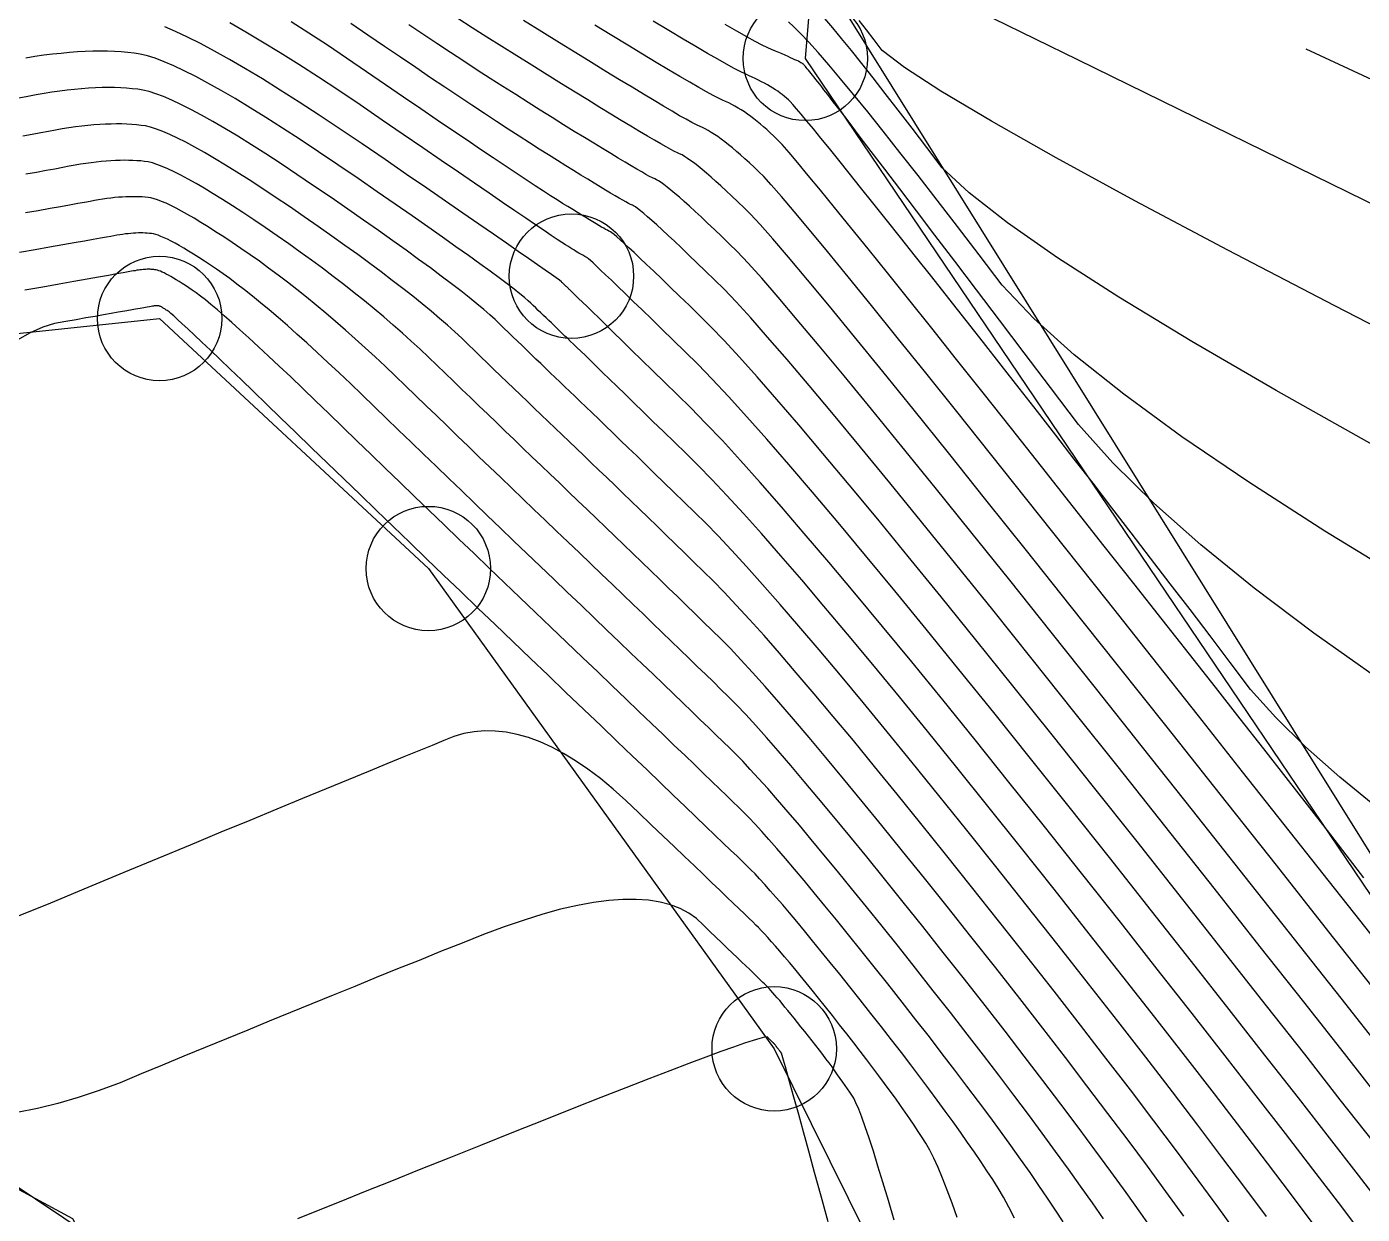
# Model space of a CAD drawing. Extents: x 83 to 1412852, y -76 to 4931706.
# Drawn here: x 1412631.57 to 1412642.31, y 4931575.01 to 4931584.55 of the extents above; entities that cross this region are included whole.
import ezdxf

# ---------------------------------------------------------------- set-up
doc = ezdxf.new("R2010")
doc.units = 0
doc.header["$MEASUREMENT"] = 0
doc.header["$PDMODE"] = 33
doc.header["$PDSIZE"] = 1
doc.layers.get('0').update_dxf_attribs({"color": 1, "linetype": 'CONTINUOUS'})
doc.layers.add('Ground topo-Rev01', color=1, linetype='CONTINUOUS')
doc.layers.add('New scratch layer', color=1, linetype='CONTINUOUS')

msp = doc.modelspace()

# ---------------------------------------------------------------- linework, layer by layer
for points in [[(1412624.31, 4931582.43), (1412625.64, 4931584.3), (1412628.73, 4931586.46), (1412633.2, 4931587.59), (1412637.92, 4931585.4), (1412637.83, 4931584.3), (1412637.83, 4931584.3), (1412645.14, 4931573.48), (1412645.14, 4931573.48), (1412645.14, 4931573.48), (1412646.51, 4931569.94), (1412645.58, 4931567.64)], [(1412642.435, 4931576.779), (1412642.039, 4931577.279), (1412641.616, 4931577.815), (1412641.165, 4931578.386), (1412640.738, 4931578.925), (1412640.337, 4931579.43), (1412639.96, 4931579.904), (1412639.608, 4931580.345), (1412639.282, 4931580.753), (1412638.98, 4931581.129), (1412638.704, 4931581.473), (1412638.452, 4931581.783), (1412638.225, 4931582.062), (1412638.024, 4931582.308), (1412637.847, 4931582.521), (1412637.695, 4931582.702), (1412637.568, 4931582.85), (1412637.466, 4931582.966), (1412637.39, 4931583.049), (1412637.338, 4931583.099), (1412637.288, 4931583.147), (1412637.24, 4931583.193), (1412637.195, 4931583.235), (1412637.152, 4931583.275), (1412637.111, 4931583.312), (1412637.072, 4931583.346), (1412637.035, 4931583.378), (1412637.001, 4931583.407), (1412636.968, 4931583.433), (1412636.938, 4931583.457), (1412636.91, 4931583.478), (1412636.884, 4931583.496), (1412636.86, 4931583.512), (1412636.839, 4931583.524), (1412636.819, 4931583.534), (1412636.802, 4931583.542), (1412636.779, 4931583.553), (1412636.748, 4931583.569), (1412636.711, 4931583.589), (1412636.668, 4931583.614), (1412636.618, 4931583.643), (1412636.561, 4931583.676), (1412636.498, 4931583.713), (1412636.428, 4931583.755), (1412636.351, 4931583.801), (1412636.268, 4931583.852), (1412636.179, 4931583.907), (1412636.083, 4931583.966), (1412635.98, 4931584.029), (1412635.87, 4931584.097), (1412635.755, 4931584.169), (1412635.632, 4931584.245), (1412635.511, 4931584.321), (1412635.39, 4931584.397), (1412635.271, 4931584.472), (1412635.153, 4931584.547), (1412635.036, 4931584.622)], [(1412642.386, 4931581.197), (1412641.615, 4931581.63), (1412640.937, 4931582.025), (1412640.351, 4931582.381), (1412639.857, 4931582.698), (1412639.456, 4931582.978), (1412639.147, 4931583.219), (1412638.93, 4931583.421), (1412638.806, 4931583.585), (1412638.688, 4931583.739), (1412638.577, 4931583.884), (1412638.473, 4931584.018), (1412638.375, 4931584.143), (1412638.284, 4931584.258), (1412638.2, 4931584.363), (1412638.122, 4931584.459), (1412638.051, 4931584.545), (1412637.987, 4931584.621)], [(1412670.898, 4931567.889), (1412670.285, 4931568.416), (1412669.53, 4931568.99), (1412668.634, 4931569.612), (1412667.598, 4931570.281), (1412666.421, 4931570.998), (1412665.103, 4931571.764), (1412663.644, 4931572.577), (1412662.044, 4931573.437), (1412660.303, 4931574.346), (1412658.422, 4931575.302), (1412656.4, 4931576.306), (1412654.236, 4931577.358), (1412652.208, 4931578.345), (1412650.315, 4931579.266), (1412648.556, 4931580.122), (1412646.932, 4931580.913), (1412645.443, 4931581.639), (1412644.089, 4931582.299), (1412642.869, 4931582.894), (1412641.785, 4931583.424), (1412640.835, 4931583.889), (1412640.02, 4931584.288), (1412639.34, 4931584.622)], [(1412642.304, 4931574.856), (1412642.115, 4931575.105), (1412641.91, 4931575.373), (1412641.69, 4931575.659), (1412641.455, 4931575.962), (1412641.205, 4931576.284), (1412640.939, 4931576.624), (1412640.659, 4931576.981), (1412640.363, 4931577.357), (1412640.051, 4931577.751), (1412639.753, 4931578.126), (1412639.467, 4931578.484), (1412639.194, 4931578.823), (1412638.934, 4931579.145), (1412638.686, 4931579.449), (1412638.451, 4931579.734), (1412638.229, 4931580.002), (1412638.019, 4931580.251), (1412637.822, 4931580.482), (1412637.638, 4931580.696), (1412637.467, 4931580.891), (1412637.308, 4931581.069), (1412637.163, 4931581.228), (1412637.029, 4931581.369), (1412636.909, 4931581.492), (1412636.801, 4931581.598), (1412636.7, 4931581.696), (1412636.605, 4931581.789), (1412636.516, 4931581.876), (1412636.434, 4931581.956), (1412636.358, 4931582.03), (1412636.289, 4931582.097), (1412636.226, 4931582.159), (1412636.17, 4931582.214), (1412636.12, 4931582.263), (1412636.076, 4931582.305), (1412636.039, 4931582.341), (1412636.008, 4931582.371), (1412635.983, 4931582.395), (1412635.965, 4931582.413), (1412635.954, 4931582.424), (1412635.948, 4931582.429), (1412635.943, 4931582.434), (1412635.938, 4931582.439), (1412635.933, 4931582.444), (1412635.928, 4931582.449), (1412635.923, 4931582.454), (1412635.918, 4931582.458), (1412635.913, 4931582.463), (1412635.908, 4931582.468), (1412635.903, 4931582.473), (1412635.898, 4931582.477), (1412635.893, 4931582.482), (1412635.889, 4931582.487), (1412635.884, 4931582.491), (1412635.879, 4931582.496), (1412635.874, 4931582.5), (1412635.87, 4931582.505), (1412635.854, 4931582.517), (1412635.827, 4931582.536), (1412635.789, 4931582.564), (1412635.739, 4931582.599), (1412635.678, 4931582.641), (1412635.606, 4931582.692), (1412635.523, 4931582.749), (1412635.428, 4931582.815), (1412635.323, 4931582.888), (1412635.206, 4931582.969), (1412635.077, 4931583.057), (1412634.938, 4931583.153), (1412634.787, 4931583.257), (1412634.625, 4931583.368), (1412634.452, 4931583.487), (1412634.268, 4931583.613), (1412634.091, 4931583.732), (1412633.923, 4931583.844), (1412633.763, 4931583.948), (1412633.61, 4931584.045), (1412633.466, 4931584.135), (1412633.33, 4931584.217), (1412633.202, 4931584.292), (1412633.081, 4931584.359), (1412632.969, 4931584.419), (1412632.865, 4931584.472), (1412632.769, 4931584.517), (1412632.681, 4931584.555)], [(1412642.49, 4931575.046), (1412642.276, 4931575.325), (1412642.043, 4931575.625), (1412641.793, 4931575.947), (1412641.524, 4931576.29), (1412641.238, 4931576.655), (1412640.935, 4931577.041), (1412640.613, 4931577.449), (1412640.274, 4931577.878), (1412639.95, 4931578.286), (1412639.64, 4931578.674), (1412639.345, 4931579.042), (1412639.065, 4931579.388), (1412638.8, 4931579.714), (1412638.55, 4931580.02), (1412638.314, 4931580.305), (1412638.094, 4931580.569), (1412637.888, 4931580.813), (1412637.697, 4931581.036), (1412637.521, 4931581.239), (1412637.36, 4931581.42), (1412637.213, 4931581.582), (1412637.082, 4931581.723), (1412636.965, 4931581.843), (1412636.863, 4931581.942), (1412636.767, 4931582.035), (1412636.678, 4931582.123), (1412636.595, 4931582.204), (1412636.518, 4931582.279), (1412636.447, 4931582.347), (1412636.382, 4931582.41), (1412636.324, 4931582.466), (1412636.271, 4931582.517), (1412636.225, 4931582.561), (1412636.185, 4931582.599), (1412636.152, 4931582.631), (1412636.124, 4931582.656), (1412636.103, 4931582.676), (1412636.088, 4931582.689), (1412636.079, 4931582.697), (1412636.077, 4931582.698), (1412636.073, 4931582.699), (1412636.069, 4931582.702), (1412636.063, 4931582.705), (1412636.057, 4931582.708), (1412636.049, 4931582.713), (1412636.041, 4931582.718), (1412636.032, 4931582.723), (1412636.021, 4931582.73), (1412636.01, 4931582.736), (1412635.997, 4931582.744), (1412635.984, 4931582.752), (1412635.97, 4931582.761), (1412635.954, 4931582.77), (1412635.938, 4931582.78), (1412635.921, 4931582.791), (1412635.903, 4931582.802), (1412635.874, 4931582.821), (1412635.836, 4931582.846), (1412635.788, 4931582.878), (1412635.73, 4931582.917), (1412635.661, 4931582.963), (1412635.583, 4931583.016), (1412635.495, 4931583.076), (1412635.397, 4931583.143), (1412635.288, 4931583.217), (1412635.17, 4931583.297), (1412635.042, 4931583.385), (1412634.904, 4931583.479), (1412634.756, 4931583.581), (1412634.597, 4931583.689), (1412634.429, 4931583.805), (1412634.251, 4931583.927), (1412634.08, 4931584.042), (1412633.916, 4931584.15), (1412633.759, 4931584.251), (1412633.61, 4931584.345), (1412633.468, 4931584.432), (1412633.333, 4931584.512), (1412633.205, 4931584.585)], [(1412642.396, 4931575.591), (1412642.13, 4931575.931), (1412641.844, 4931576.296), (1412641.538, 4931576.686), (1412641.211, 4931577.1), (1412640.864, 4931577.54), (1412640.497, 4931578.005), (1412640.147, 4931578.446), (1412639.814, 4931578.863), (1412639.499, 4931579.257), (1412639.201, 4931579.627), (1412638.921, 4931579.974), (1412638.657, 4931580.297), (1412638.412, 4931580.597), (1412638.183, 4931580.873), (1412637.972, 4931581.125), (1412637.779, 4931581.354), (1412637.602, 4931581.559), (1412637.444, 4931581.741), (1412637.302, 4931581.899), (1412637.178, 4931582.033), (1412637.071, 4931582.144), (1412636.982, 4931582.231), (1412636.898, 4931582.313), (1412636.818, 4931582.39), (1412636.745, 4931582.462), (1412636.676, 4931582.528), (1412636.613, 4931582.589), (1412636.554, 4931582.644), (1412636.501, 4931582.694), (1412636.454, 4931582.739), (1412636.411, 4931582.779), (1412636.374, 4931582.813), (1412636.341, 4931582.843), (1412636.314, 4931582.866), (1412636.293, 4931582.885), (1412636.276, 4931582.898), (1412636.264, 4931582.906), (1412636.258, 4931582.909), (1412636.25, 4931582.913), (1412636.239, 4931582.919), (1412636.225, 4931582.926), (1412636.21, 4931582.935), (1412636.191, 4931582.945), (1412636.171, 4931582.957), (1412636.148, 4931582.971), (1412636.123, 4931582.986), (1412636.095, 4931583.003), (1412636.065, 4931583.021), (1412636.033, 4931583.041), (1412635.998, 4931583.062), (1412635.961, 4931583.085), (1412635.921, 4931583.109), (1412635.879, 4931583.135), (1412635.835, 4931583.163), (1412635.783, 4931583.196), (1412635.725, 4931583.234), (1412635.659, 4931583.277), (1412635.585, 4931583.325), (1412635.505, 4931583.378), (1412635.417, 4931583.436), (1412635.322, 4931583.5), (1412635.22, 4931583.568), (1412635.111, 4931583.642), (1412634.994, 4931583.721), (1412634.871, 4931583.805), (1412634.74, 4931583.894), (1412634.601, 4931583.989), (1412634.456, 4931584.088), (1412634.303, 4931584.193), (1412634.143, 4931584.302), (1412633.989, 4931584.406), (1412633.84, 4931584.503), (1412633.697, 4931584.594)], [(1412642.467, 4931575.915), (1412642.163, 4931576.302), (1412641.837, 4931576.717), (1412641.487, 4931577.16), (1412641.115, 4931577.632), (1412640.719, 4931578.132), (1412640.344, 4931578.605), (1412639.988, 4931579.052), (1412639.653, 4931579.473), (1412639.337, 4931579.867), (1412639.041, 4931580.234), (1412638.765, 4931580.575), (1412638.509, 4931580.889), (1412638.273, 4931581.176), (1412638.057, 4931581.437), (1412637.86, 4931581.672), (1412637.684, 4931581.88), (1412637.527, 4931582.061), (1412637.391, 4931582.216), (1412637.274, 4931582.344), (1412637.177, 4931582.446), (1412637.1, 4931582.521), (1412637.028, 4931582.591), (1412636.959, 4931582.658), (1412636.895, 4931582.719), (1412636.835, 4931582.777), (1412636.779, 4931582.83), (1412636.727, 4931582.878), (1412636.679, 4931582.922), (1412636.636, 4931582.962), (1412636.597, 4931582.997), (1412636.562, 4931583.028), (1412636.531, 4931583.054), (1412636.504, 4931583.076), (1412636.482, 4931583.094), (1412636.464, 4931583.107), (1412636.449, 4931583.115), (1412636.44, 4931583.12), (1412636.426, 4931583.126), (1412636.409, 4931583.135), (1412636.387, 4931583.147), (1412636.362, 4931583.161), (1412636.334, 4931583.178), (1412636.301, 4931583.197), (1412636.265, 4931583.218), (1412636.224, 4931583.242), (1412636.181, 4931583.269), (1412636.133, 4931583.298), (1412636.081, 4931583.329), (1412636.026, 4931583.363), (1412635.967, 4931583.4), (1412635.904, 4931583.438), (1412635.838, 4931583.48), (1412635.767, 4931583.524), (1412635.692, 4931583.571), (1412635.613, 4931583.621), (1412635.529, 4931583.675), (1412635.441, 4931583.732), (1412635.349, 4931583.793), (1412635.251, 4931583.857), (1412635.15, 4931583.924), (1412635.044, 4931583.994), (1412634.933, 4931584.068), (1412634.818, 4931584.145), (1412634.699, 4931584.226), (1412634.575, 4931584.31), (1412634.447, 4931584.397), (1412634.314, 4931584.487), (1412634.177, 4931584.581)], [(1412642.483, 4931576.308), (1412642.136, 4931576.748), (1412641.763, 4931577.22), (1412641.365, 4931577.723), (1412640.942, 4931578.259), (1412640.541, 4931578.765), (1412640.162, 4931579.241), (1412639.806, 4931579.688), (1412639.473, 4931580.106), (1412639.161, 4931580.494), (1412638.873, 4931580.852), (1412638.606, 4931581.181), (1412638.362, 4931581.48), (1412638.141, 4931581.75), (1412637.942, 4931581.99), (1412637.765, 4931582.2), (1412637.611, 4931582.381), (1412637.48, 4931582.533), (1412637.37, 4931582.655), (1412637.283, 4931582.747), (1412637.219, 4931582.81), (1412637.158, 4931582.869), (1412637.1, 4931582.925), (1412637.045, 4931582.977), (1412636.993, 4931583.026), (1412636.945, 4931583.071), (1412636.899, 4931583.112), (1412636.857, 4931583.15), (1412636.818, 4931583.185), (1412636.782, 4931583.215), (1412636.75, 4931583.242), (1412636.72, 4931583.266), (1412636.694, 4931583.286), (1412636.671, 4931583.303), (1412636.651, 4931583.316), (1412636.634, 4931583.325), (1412636.621, 4931583.331), (1412636.602, 4931583.34), (1412636.578, 4931583.352), (1412636.549, 4931583.368), (1412636.515, 4931583.388), (1412636.476, 4931583.41), (1412636.431, 4931583.436), (1412636.381, 4931583.466), (1412636.326, 4931583.499), (1412636.266, 4931583.535), (1412636.201, 4931583.575), (1412636.13, 4931583.618), (1412636.054, 4931583.664), (1412635.973, 4931583.714), (1412635.887, 4931583.767), (1412635.796, 4931583.824), (1412635.7, 4931583.884), (1412635.602, 4931583.946), (1412635.502, 4931584.009), (1412635.4, 4931584.074), (1412635.297, 4931584.14), (1412635.192, 4931584.207), (1412635.086, 4931584.277), (1412634.977, 4931584.348), (1412634.867, 4931584.42), (1412634.756, 4931584.494), (1412634.643, 4931584.569)], [(1412642.558, 4931577.031), (1412642.286, 4931577.375), (1412641.993, 4931577.746), (1412641.679, 4931578.143), (1412641.345, 4931578.567), (1412640.989, 4931579.017), (1412640.613, 4931579.492), (1412640.258, 4931579.941), (1412639.924, 4931580.362), (1412639.61, 4931580.756), (1412639.318, 4931581.123), (1412639.047, 4931581.462), (1412638.798, 4931581.774), (1412638.569, 4931582.058), (1412638.361, 4931582.315), (1412638.174, 4931582.545), (1412638.008, 4931582.748), (1412637.864, 4931582.923), (1412637.74, 4931583.071), (1412637.638, 4931583.191), (1412637.556, 4931583.284), (1412637.496, 4931583.35), (1412637.456, 4931583.389), (1412637.418, 4931583.425), (1412637.381, 4931583.46), (1412637.345, 4931583.493), (1412637.31, 4931583.524), (1412637.277, 4931583.553), (1412637.244, 4931583.581), (1412637.213, 4931583.606), (1412637.183, 4931583.63), (1412637.154, 4931583.652), (1412637.126, 4931583.672), (1412637.099, 4931583.69), (1412637.074, 4931583.706), (1412637.05, 4931583.72), (1412637.026, 4931583.733), (1412637.004, 4931583.744), (1412636.984, 4931583.753), (1412636.955, 4931583.767), (1412636.918, 4931583.786), (1412636.873, 4931583.811), (1412636.82, 4931583.84), (1412636.76, 4931583.875), (1412636.691, 4931583.916), (1412636.614, 4931583.961), (1412636.529, 4931584.012), (1412636.437, 4931584.068), (1412636.336, 4931584.129), (1412636.227, 4931584.195), (1412636.111, 4931584.267), (1412635.986, 4931584.344), (1412635.854, 4931584.426), (1412635.713, 4931584.513), (1412635.564, 4931584.605)], [(1412642.32, 4931577.715), (1412642.178, 4931577.899), (1412642.027, 4931578.094), (1412641.866, 4931578.301), (1412641.695, 4931578.52), (1412641.515, 4931578.75), (1412641.326, 4931578.992), (1412641.126, 4931579.247), (1412640.918, 4931579.512), (1412640.699, 4931579.79), (1412640.471, 4931580.08), (1412640.233, 4931580.381), (1412639.986, 4931580.694), (1412639.729, 4931581.019), (1412639.487, 4931581.325), (1412639.259, 4931581.612), (1412639.045, 4931581.881), (1412638.846, 4931582.131), (1412638.661, 4931582.363), (1412638.49, 4931582.576), (1412638.334, 4931582.77), (1412638.192, 4931582.945), (1412638.065, 4931583.102), (1412637.952, 4931583.241), (1412637.853, 4931583.36), (1412637.769, 4931583.461), (1412637.699, 4931583.543), (1412637.643, 4931583.607), (1412637.602, 4931583.652), (1412637.575, 4931583.678), (1412637.548, 4931583.703), (1412637.522, 4931583.728), (1412637.495, 4931583.751), (1412637.469, 4931583.773), (1412637.443, 4931583.794), (1412637.417, 4931583.815), (1412637.391, 4931583.834), (1412637.365, 4931583.852), (1412637.34, 4931583.87), (1412637.314, 4931583.886), (1412637.289, 4931583.901), (1412637.264, 4931583.916), (1412637.239, 4931583.929), (1412637.214, 4931583.942), (1412637.189, 4931583.953), (1412637.165, 4931583.964), (1412637.131, 4931583.98), (1412637.088, 4931584.003), (1412637.035, 4931584.032), (1412636.973, 4931584.067), (1412636.902, 4931584.108), (1412636.821, 4931584.155), (1412636.731, 4931584.209), (1412636.631, 4931584.268), (1412636.522, 4931584.334), (1412636.404, 4931584.406), (1412636.276, 4931584.484), (1412636.139, 4931584.568)], [(1412642.438, 4931578.268), (1412642.125, 4931578.523), (1412641.849, 4931578.768), (1412641.611, 4931579.003), (1412641.409, 4931579.229), (1412641.245, 4931579.445), (1412641.083, 4931579.659), (1412640.922, 4931579.87), (1412640.762, 4931580.078), (1412640.605, 4931580.284), (1412640.449, 4931580.487), (1412640.295, 4931580.688), (1412640.143, 4931580.885), (1412639.992, 4931581.08), (1412639.843, 4931581.273), (1412639.695, 4931581.462), (1412639.55, 4931581.65), (1412639.405, 4931581.834), (1412639.263, 4931582.016), (1412639.122, 4931582.195), (1412638.983, 4931582.371), (1412638.846, 4931582.545), (1412638.716, 4931582.709), (1412638.594, 4931582.862), (1412638.48, 4931583.006), (1412638.373, 4931583.14), (1412638.274, 4931583.264), (1412638.183, 4931583.378), (1412638.1, 4931583.482), (1412638.024, 4931583.575), (1412637.956, 4931583.659), (1412637.895, 4931583.733), (1412637.842, 4931583.797), (1412637.797, 4931583.851), (1412637.76, 4931583.895), (1412637.73, 4931583.929), (1412637.708, 4931583.953), (1412637.694, 4931583.967), (1412637.678, 4931583.981), (1412637.662, 4931583.995), (1412637.645, 4931584.009), (1412637.627, 4931584.022), (1412637.609, 4931584.036), (1412637.589, 4931584.049), (1412637.569, 4931584.062), (1412637.548, 4931584.075), (1412637.525, 4931584.088), (1412637.502, 4931584.101), (1412637.479, 4931584.113), (1412637.454, 4931584.126), (1412637.428, 4931584.138), (1412637.402, 4931584.15), (1412637.374, 4931584.163), (1412637.346, 4931584.175), (1412637.307, 4931584.194), (1412637.258, 4931584.22), (1412637.197, 4931584.253), (1412637.126, 4931584.293), (1412637.044, 4931584.34), (1412636.951, 4931584.395), (1412636.847, 4931584.456), (1412636.733, 4931584.525), (1412636.608, 4931584.6)], [(1412642.447, 4931579.305), (1412641.916, 4931579.68), (1412641.437, 4931580.042), (1412641.008, 4931580.39), (1412640.63, 4931580.726), (1412640.303, 4931581.049), (1412640.027, 4931581.358), (1412639.802, 4931581.655), (1412639.59, 4931581.934), (1412639.391, 4931582.196), (1412639.205, 4931582.441), (1412639.032, 4931582.67), (1412638.872, 4931582.88), (1412638.724, 4931583.074), (1412638.59, 4931583.251), (1412638.468, 4931583.411), (1412638.36, 4931583.553), (1412638.264, 4931583.678), (1412638.182, 4931583.787), (1412638.112, 4931583.878), (1412638.055, 4931583.952), (1412638.011, 4931584.009), (1412637.98, 4931584.048), (1412637.963, 4931584.071), (1412637.946, 4931584.092), (1412637.93, 4931584.112), (1412637.915, 4931584.131), (1412637.901, 4931584.149), (1412637.888, 4931584.165), (1412637.876, 4931584.18), (1412637.865, 4931584.193), (1412637.855, 4931584.205), (1412637.846, 4931584.216), (1412637.838, 4931584.226), (1412637.832, 4931584.234), (1412637.826, 4931584.241), (1412637.821, 4931584.247), (1412637.817, 4931584.252), (1412637.814, 4931584.255), (1412637.812, 4931584.257), (1412637.808, 4931584.259), (1412637.803, 4931584.262), (1412637.795, 4931584.266), (1412637.786, 4931584.271), (1412637.775, 4931584.277), (1412637.762, 4931584.283), (1412637.747, 4931584.29), (1412637.73, 4931584.298), (1412637.711, 4931584.306), (1412637.691, 4931584.315), (1412637.668, 4931584.325), (1412637.644, 4931584.336), (1412637.617, 4931584.347), (1412637.589, 4931584.359), (1412637.559, 4931584.372), (1412637.528, 4931584.385), (1412637.484, 4931584.407), (1412637.427, 4931584.437), (1412637.359, 4931584.474), (1412637.279, 4931584.519), (1412637.186, 4931584.573)], [(1412642.687, 4931580.084), (1412642.006, 4931580.501), (1412641.396, 4931580.893), (1412640.857, 4931581.26), (1412640.389, 4931581.602), (1412639.992, 4931581.919), (1412639.666, 4931582.211), (1412639.411, 4931582.479), (1412639.228, 4931582.721), (1412639.054, 4931582.948), (1412638.89, 4931583.162), (1412638.736, 4931583.36), (1412638.591, 4931583.545), (1412638.457, 4931583.715), (1412638.333, 4931583.87), (1412638.218, 4931584.011), (1412638.114, 4931584.137), (1412638.019, 4931584.249), (1412637.934, 4931584.347), (1412637.859, 4931584.43), (1412637.794, 4931584.499), (1412637.739, 4931584.553), (1412637.694, 4931584.593)], [(1412654.937, 4931575.939), (1412653.055, 4931576.854), (1412651.286, 4931577.718), (1412649.631, 4931578.529), (1412648.09, 4931579.289), (1412646.662, 4931579.997), (1412645.347, 4931580.653), (1412644.146, 4931581.258), (1412643.059, 4931581.81), (1412642.085, 4931582.311), (1412641.225, 4931582.759), (1412640.479, 4931583.156), (1412639.846, 4931583.501), (1412639.326, 4931583.795), (1412638.92, 4931584.036), (1412638.628, 4931584.226), (1412638.449, 4931584.363), (1412638.384, 4931584.449), (1412638.322, 4931584.53), (1412638.264, 4931584.606)], [(1412641.921, 4931574.923), (1412641.739, 4931575.165), (1412641.545, 4931575.422), (1412641.338, 4931575.692), (1412641.118, 4931575.978), (1412640.885, 4931576.278), (1412640.64, 4931576.593), (1412640.382, 4931576.922), (1412640.112, 4931577.265), (1412639.829, 4931577.624), (1412639.557, 4931577.965), (1412639.297, 4931578.291), (1412639.049, 4931578.6), (1412638.812, 4931578.892), (1412638.586, 4931579.169), (1412638.372, 4931579.428), (1412638.17, 4931579.672), (1412637.98, 4931579.899), (1412637.801, 4931580.109), (1412637.633, 4931580.303), (1412637.477, 4931580.481), (1412637.333, 4931580.643), (1412637.2, 4931580.787), (1412637.079, 4931580.916), (1412636.969, 4931581.028), (1412636.871, 4931581.124), (1412636.778, 4931581.215), (1412636.689, 4931581.301), (1412636.605, 4931581.383), (1412636.526, 4931581.46), (1412636.452, 4931581.533), (1412636.382, 4931581.601), (1412636.317, 4931581.664), (1412636.256, 4931581.723), (1412636.201, 4931581.777), (1412636.15, 4931581.827), (1412636.104, 4931581.871), (1412636.062, 4931581.912), (1412636.025, 4931581.947), (1412635.993, 4931581.978), (1412635.966, 4931582.004), (1412635.943, 4931582.026), (1412635.921, 4931582.048), (1412635.898, 4931582.069), (1412635.876, 4931582.09), (1412635.854, 4931582.111), (1412635.832, 4931582.132), (1412635.811, 4931582.153), (1412635.789, 4931582.174), (1412635.768, 4931582.194), (1412635.746, 4931582.215), (1412635.725, 4931582.235), (1412635.705, 4931582.255), (1412635.684, 4931582.275), (1412635.663, 4931582.295), (1412635.643, 4931582.314), (1412635.623, 4931582.334), (1412635.603, 4931582.353), (1412635.574, 4931582.379), (1412635.536, 4931582.409), (1412635.489, 4931582.446), (1412635.434, 4931582.488), (1412635.369, 4931582.537), (1412635.296, 4931582.59), (1412635.214, 4931582.65), (1412635.122, 4931582.715), (1412635.022, 4931582.787), (1412634.913, 4931582.863), (1412634.796, 4931582.946), (1412634.669, 4931583.034), (1412634.533, 4931583.129), (1412634.389, 4931583.228), (1412634.235, 4931583.334), (1412634.073, 4931583.445), (1412633.918, 4931583.55), (1412633.769, 4931583.648), (1412633.628, 4931583.74), (1412633.494, 4931583.826), (1412633.367, 4931583.904), (1412633.247, 4931583.977), (1412633.134, 4931584.043), (1412633.028, 4931584.102), (1412632.93, 4931584.155), (1412632.838, 4931584.201), (1412632.753, 4931584.241), (1412632.676, 4931584.274), (1412632.605, 4931584.301), (1412632.542, 4931584.321), (1412632.485, 4931584.335), (1412632.436, 4931584.342), (1412632.385, 4931584.348), (1412632.332, 4931584.353), (1412632.277, 4931584.356), (1412632.221, 4931584.358), (1412632.163, 4931584.359), (1412632.104, 4931584.358), (1412632.042, 4931584.356), (1412631.979, 4931584.352), (1412631.915, 4931584.347), (1412631.848, 4931584.341), (1412631.78, 4931584.334), (1412631.71, 4931584.325), (1412631.638, 4931584.315), (1412631.565, 4931584.303)], [(1412654.659, 4931578.229), (1412653.158, 4931578.957), (1412651.764, 4931579.634), (1412650.477, 4931580.257), (1412649.297, 4931580.829), (1412648.224, 4931581.348), (1412647.244, 4931581.821), (1412646.358, 4931582.249), (1412645.565, 4931582.63), (1412644.865, 4931582.965), (1412644.218, 4931583.273), (1412643.623, 4931583.554), (1412642.958, 4931583.864), (1412641.855, 4931584.374)], [(1412641.538, 4931574.991), (1412641.364, 4931575.225), (1412641.179, 4931575.47), (1412640.985, 4931575.726), (1412640.781, 4931575.994), (1412640.566, 4931576.272), (1412640.341, 4931576.561), (1412640.106, 4931576.862), (1412639.861, 4931577.174), (1412639.606, 4931577.496), (1412639.361, 4931577.804), (1412639.127, 4931578.098), (1412638.903, 4931578.376), (1412638.69, 4931578.64), (1412638.487, 4931578.888), (1412638.294, 4931579.123), (1412638.112, 4931579.342), (1412637.94, 4931579.546), (1412637.779, 4931579.736), (1412637.628, 4931579.911), (1412637.487, 4931580.071), (1412637.357, 4931580.217), (1412637.238, 4931580.347), (1412637.129, 4931580.463), (1412637.03, 4931580.564), (1412636.941, 4931580.65), (1412636.856, 4931580.733), (1412636.774, 4931580.814), (1412636.694, 4931580.891), (1412636.618, 4931580.965), (1412636.545, 4931581.037), (1412636.475, 4931581.105), (1412636.407, 4931581.17), (1412636.343, 4931581.232), (1412636.282, 4931581.292), (1412636.224, 4931581.348), (1412636.169, 4931581.401), (1412636.116, 4931581.452), (1412636.067, 4931581.499), (1412636.021, 4931581.543), (1412635.978, 4931581.585), (1412635.938, 4931581.623), (1412635.898, 4931581.661), (1412635.859, 4931581.699), (1412635.819, 4931581.736), (1412635.78, 4931581.774), (1412635.742, 4931581.811), (1412635.703, 4931581.848), (1412635.665, 4931581.884), (1412635.627, 4931581.921), (1412635.59, 4931581.957), (1412635.553, 4931581.992), (1412635.516, 4931582.028), (1412635.479, 4931582.063), (1412635.443, 4931582.098), (1412635.407, 4931582.133), (1412635.371, 4931582.168), (1412635.336, 4931582.202), (1412635.294, 4931582.24), (1412635.245, 4931582.282), (1412635.19, 4931582.328), (1412635.128, 4931582.378), (1412635.06, 4931582.432), (1412634.986, 4931582.489), (1412634.904, 4931582.551), (1412634.816, 4931582.616), (1412634.722, 4931582.685), (1412634.621, 4931582.758), (1412634.514, 4931582.835), (1412634.4, 4931582.916), (1412634.279, 4931583), (1412634.152, 4931583.089), (1412634.018, 4931583.181), (1412633.878, 4931583.277), (1412633.744, 4931583.368), (1412633.616, 4931583.453), (1412633.494, 4931583.532), (1412633.378, 4931583.606), (1412633.268, 4931583.674), (1412633.165, 4931583.736), (1412633.067, 4931583.793), (1412632.976, 4931583.845), (1412632.89, 4931583.89), (1412632.811, 4931583.93), (1412632.738, 4931583.965), (1412632.671, 4931583.993), (1412632.61, 4931584.016), (1412632.555, 4931584.034), (1412632.506, 4931584.046), (1412632.464, 4931584.052), (1412632.419, 4931584.057), (1412632.374, 4931584.061), (1412632.327, 4931584.064), (1412632.278, 4931584.066), (1412632.228, 4931584.066), (1412632.177, 4931584.066), (1412632.124, 4931584.064), (1412632.069, 4931584.061), (1412632.013, 4931584.057), (1412631.956, 4931584.051), (1412631.897, 4931584.045), (1412631.837, 4931584.037), (1412631.775, 4931584.028), (1412631.711, 4931584.018), (1412631.647, 4931584.007), (1412631.58, 4931583.995), (1412631.509, 4931583.981)], [(1412641.313, 4931574.84), (1412641.155, 4931575.058), (1412640.988, 4931575.285), (1412640.814, 4931575.519), (1412640.632, 4931575.76), (1412640.443, 4931576.009), (1412640.246, 4931576.266), (1412640.042, 4931576.53), (1412639.83, 4931576.802), (1412639.611, 4931577.082), (1412639.383, 4931577.369), (1412639.166, 4931577.643), (1412638.957, 4931577.904), (1412638.758, 4931578.152), (1412638.568, 4931578.387), (1412638.387, 4931578.608), (1412638.216, 4931578.817), (1412638.053, 4931579.012), (1412637.901, 4931579.194), (1412637.757, 4931579.363), (1412637.623, 4931579.519), (1412637.498, 4931579.661), (1412637.382, 4931579.791), (1412637.275, 4931579.907), (1412637.178, 4931580.01), (1412637.09, 4931580.1), (1412637.012, 4931580.177), (1412636.934, 4931580.252), (1412636.858, 4931580.326), (1412636.784, 4931580.399), (1412636.71, 4931580.47), (1412636.638, 4931580.54), (1412636.567, 4931580.609), (1412636.498, 4931580.676), (1412636.43, 4931580.742), (1412636.363, 4931580.806), (1412636.298, 4931580.869), (1412636.234, 4931580.931), (1412636.171, 4931580.992), (1412636.109, 4931581.051), (1412636.049, 4931581.108), (1412635.99, 4931581.165), (1412635.933, 4931581.22), (1412635.875, 4931581.274), (1412635.819, 4931581.329), (1412635.762, 4931581.383), (1412635.707, 4931581.436), (1412635.651, 4931581.489), (1412635.596, 4931581.542), (1412635.541, 4931581.595), (1412635.487, 4931581.647), (1412635.433, 4931581.699), (1412635.38, 4931581.75), (1412635.327, 4931581.801), (1412635.275, 4931581.852), (1412635.222, 4931581.902), (1412635.171, 4931581.952), (1412635.119, 4931582.002), (1412635.069, 4931582.051), (1412635.014, 4931582.102), (1412634.954, 4931582.155), (1412634.891, 4931582.211), (1412634.823, 4931582.268), (1412634.751, 4931582.327), (1412634.675, 4931582.388), (1412634.595, 4931582.451), (1412634.51, 4931582.516), (1412634.422, 4931582.584), (1412634.329, 4931582.653), (1412634.232, 4931582.724), (1412634.13, 4931582.797), (1412634.025, 4931582.872), (1412633.915, 4931582.949), (1412633.801, 4931583.028), (1412633.683, 4931583.109), (1412633.57, 4931583.185), (1412633.462, 4931583.257), (1412633.359, 4931583.324), (1412633.262, 4931583.386), (1412633.169, 4931583.443), (1412633.082, 4931583.496), (1412633, 4931583.544), (1412632.923, 4931583.587), (1412632.851, 4931583.626), (1412632.784, 4931583.659), (1412632.722, 4931583.688), (1412632.666, 4931583.712), (1412632.615, 4931583.732), (1412632.568, 4931583.747), (1412632.527, 4931583.757), (1412632.491, 4931583.762), (1412632.454, 4931583.766), (1412632.416, 4931583.77), (1412632.376, 4931583.772), (1412632.335, 4931583.774), (1412632.293, 4931583.774), (1412632.25, 4931583.773), (1412632.205, 4931583.772), (1412632.159, 4931583.769), (1412632.112, 4931583.766), (1412632.064, 4931583.761), (1412632.014, 4931583.756), (1412631.963, 4931583.749), (1412631.911, 4931583.742), (1412631.858, 4931583.733), (1412631.803, 4931583.724), (1412631.747, 4931583.714), (1412631.685, 4931583.702), (1412631.616, 4931583.689), (1412631.54, 4931583.676)], [(1412640.872, 4931574.994), (1412640.729, 4931575.192), (1412640.58, 4931575.396), (1412640.424, 4931575.605), (1412640.262, 4931575.821), (1412640.094, 4931576.043), (1412639.92, 4931576.271), (1412639.739, 4931576.505), (1412639.553, 4931576.745), (1412639.36, 4931576.99), (1412639.161, 4931577.242), (1412638.97, 4931577.483), (1412638.787, 4931577.711), (1412638.612, 4931577.929), (1412638.446, 4931578.134), (1412638.287, 4931578.328), (1412638.137, 4931578.511), (1412637.995, 4931578.682), (1412637.861, 4931578.842), (1412637.735, 4931578.99), (1412637.617, 4931579.126), (1412637.508, 4931579.251), (1412637.406, 4931579.365), (1412637.313, 4931579.466), (1412637.228, 4931579.557), (1412637.151, 4931579.636), (1412637.082, 4931579.703), (1412637.012, 4931579.77), (1412636.943, 4931579.838), (1412636.873, 4931579.906), (1412636.802, 4931579.975), (1412636.731, 4931580.043), (1412636.66, 4931580.112), (1412636.589, 4931580.182), (1412636.517, 4931580.251), (1412636.444, 4931580.321), (1412636.372, 4931580.391), (1412636.299, 4931580.461), (1412636.225, 4931580.532), (1412636.151, 4931580.603), (1412636.077, 4931580.674), (1412636.002, 4931580.745), (1412635.927, 4931580.817), (1412635.853, 4931580.888), (1412635.779, 4931580.959), (1412635.706, 4931581.029), (1412635.633, 4931581.099), (1412635.56, 4931581.168), (1412635.489, 4931581.237), (1412635.418, 4931581.305), (1412635.347, 4931581.373), (1412635.277, 4931581.441), (1412635.207, 4931581.508), (1412635.138, 4931581.574), (1412635.07, 4931581.64), (1412635.002, 4931581.706), (1412634.935, 4931581.771), (1412634.868, 4931581.835), (1412634.802, 4931581.9), (1412634.733, 4931581.964), (1412634.663, 4931582.028), (1412634.592, 4931582.093), (1412634.518, 4931582.157), (1412634.442, 4931582.222), (1412634.365, 4931582.287), (1412634.286, 4931582.352), (1412634.204, 4931582.417), (1412634.121, 4931582.482), (1412634.036, 4931582.547), (1412633.95, 4931582.613), (1412633.861, 4931582.678), (1412633.771, 4931582.744), (1412633.678, 4931582.809), (1412633.584, 4931582.875), (1412633.488, 4931582.941), (1412633.396, 4931583.003), (1412633.308, 4931583.061), (1412633.225, 4931583.116), (1412633.146, 4931583.166), (1412633.07, 4931583.213), (1412632.999, 4931583.256), (1412632.933, 4931583.295), (1412632.87, 4931583.33), (1412632.811, 4931583.361), (1412632.757, 4931583.388), (1412632.707, 4931583.412), (1412632.661, 4931583.432), (1412632.619, 4931583.448), (1412632.582, 4931583.46), (1412632.548, 4931583.468), (1412632.519, 4931583.472), (1412632.489, 4931583.476), (1412632.458, 4931583.478), (1412632.425, 4931583.48), (1412632.392, 4931583.481), (1412632.358, 4931583.482), (1412632.323, 4931583.481), (1412632.286, 4931583.48), (1412632.249, 4931583.478), (1412632.211, 4931583.475), (1412632.171, 4931583.471), (1412632.131, 4931583.467), (1412632.09, 4931583.462), (1412632.047, 4931583.456), (1412632.004, 4931583.449), (1412631.96, 4931583.441), (1412631.914, 4931583.433), (1412631.861, 4931583.423), (1412631.799, 4931583.411), (1412631.729, 4931583.399), (1412631.65, 4931583.384), (1412631.564, 4931583.369)], [(1412640.639, 4931574.859), (1412640.526, 4931575.019), (1412640.409, 4931575.184), (1412640.286, 4931575.354), (1412640.157, 4931575.529), (1412640.023, 4931575.709), (1412639.884, 4931575.894), (1412639.74, 4931576.085), (1412639.59, 4931576.281), (1412639.435, 4931576.482), (1412639.275, 4931576.688), (1412639.109, 4931576.899), (1412638.938, 4931577.115), (1412638.774, 4931577.322), (1412638.617, 4931577.518), (1412638.467, 4931577.705), (1412638.324, 4931577.882), (1412638.188, 4931578.048), (1412638.059, 4931578.205), (1412637.937, 4931578.352), (1412637.821, 4931578.489), (1412637.713, 4931578.616), (1412637.612, 4931578.734), (1412637.518, 4931578.841), (1412637.431, 4931578.939), (1412637.351, 4931579.026), (1412637.277, 4931579.104), (1412637.211, 4931579.171), (1412637.152, 4931579.229), (1412637.091, 4931579.289), (1412637.027, 4931579.351), (1412636.962, 4931579.414), (1412636.894, 4931579.48), (1412636.825, 4931579.547), (1412636.753, 4931579.616), (1412636.679, 4931579.687), (1412636.603, 4931579.76), (1412636.526, 4931579.835), (1412636.446, 4931579.912), (1412636.363, 4931579.991), (1412636.279, 4931580.072), (1412636.193, 4931580.154), (1412636.105, 4931580.239), (1412636.014, 4931580.325), (1412635.922, 4931580.414), (1412635.83, 4931580.501), (1412635.739, 4931580.589), (1412635.649, 4931580.675), (1412635.559, 4931580.761), (1412635.47, 4931580.847), (1412635.382, 4931580.931), (1412635.294, 4931581.016), (1412635.207, 4931581.099), (1412635.12, 4931581.183), (1412635.035, 4931581.265), (1412634.95, 4931581.347), (1412634.865, 4931581.429), (1412634.782, 4931581.509), (1412634.698, 4931581.59), (1412634.616, 4931581.669), (1412634.534, 4931581.748), (1412634.453, 4931581.826), (1412634.373, 4931581.901), (1412634.292, 4931581.975), (1412634.213, 4931582.047), (1412634.133, 4931582.117), (1412634.055, 4931582.186), (1412633.976, 4931582.253), (1412633.898, 4931582.317), (1412633.821, 4931582.381), (1412633.744, 4931582.442), (1412633.668, 4931582.502), (1412633.592, 4931582.559), (1412633.516, 4931582.615), (1412633.442, 4931582.67), (1412633.367, 4931582.722), (1412633.293, 4931582.773), (1412633.222, 4931582.821), (1412633.155, 4931582.866), (1412633.09, 4931582.907), (1412633.029, 4931582.946), (1412632.971, 4931582.982), (1412632.917, 4931583.015), (1412632.865, 4931583.045), (1412632.817, 4931583.072), (1412632.772, 4931583.096), (1412632.73, 4931583.117), (1412632.692, 4931583.136), (1412632.656, 4931583.151), (1412632.624, 4931583.163), (1412632.595, 4931583.172), (1412632.569, 4931583.179), (1412632.547, 4931583.182), (1412632.524, 4931583.185), (1412632.5, 4931583.187), (1412632.475, 4931583.188), (1412632.449, 4931583.189), (1412632.423, 4931583.189), (1412632.396, 4931583.189), (1412632.368, 4931583.188), (1412632.339, 4931583.186), (1412632.309, 4931583.184), (1412632.279, 4931583.181), (1412632.248, 4931583.178), (1412632.216, 4931583.174), (1412632.184, 4931583.169), (1412632.15, 4931583.164), (1412632.116, 4931583.158), (1412632.081, 4931583.151), (1412632.036, 4931583.143), (1412631.982, 4931583.133), (1412631.917, 4931583.122), (1412631.843, 4931583.108), (1412631.759, 4931583.093), (1412631.665, 4931583.076), (1412631.561, 4931583.058)], [(1412640.227, 4931574.973), (1412640.137, 4931575.102), (1412640.043, 4931575.235), (1412639.945, 4931575.373), (1412639.842, 4931575.515), (1412639.735, 4931575.662), (1412639.623, 4931575.812), (1412639.507, 4931575.967), (1412639.386, 4931576.127), (1412639.261, 4931576.29), (1412639.131, 4931576.458), (1412638.997, 4931576.631), (1412638.858, 4931576.807), (1412638.715, 4931576.988), (1412638.578, 4931577.161), (1412638.447, 4931577.325), (1412638.322, 4931577.481), (1412638.202, 4931577.629), (1412638.088, 4931577.768), (1412637.98, 4931577.899), (1412637.878, 4931578.022), (1412637.782, 4931578.137), (1412637.691, 4931578.243), (1412637.607, 4931578.341), (1412637.528, 4931578.431), (1412637.455, 4931578.513), (1412637.388, 4931578.586), (1412637.327, 4931578.651), (1412637.272, 4931578.707), (1412637.222, 4931578.756), (1412637.169, 4931578.807), (1412637.112, 4931578.863), (1412637.051, 4931578.922), (1412636.986, 4931578.984), (1412636.918, 4931579.05), (1412636.846, 4931579.12), (1412636.77, 4931579.193), (1412636.69, 4931579.27), (1412636.607, 4931579.35), (1412636.519, 4931579.434), (1412636.428, 4931579.521), (1412636.334, 4931579.612), (1412636.235, 4931579.706), (1412636.133, 4931579.804), (1412636.027, 4931579.906), (1412635.917, 4931580.011), (1412635.808, 4931580.115), (1412635.699, 4931580.218), (1412635.592, 4931580.321), (1412635.485, 4931580.424), (1412635.379, 4931580.525), (1412635.274, 4931580.626), (1412635.17, 4931580.726), (1412635.066, 4931580.826), (1412634.964, 4931580.925), (1412634.862, 4931581.023), (1412634.761, 4931581.12), (1412634.661, 4931581.217), (1412634.561, 4931581.313), (1412634.462, 4931581.408), (1412634.364, 4931581.503), (1412634.267, 4931581.597), (1412634.173, 4931581.688), (1412634.082, 4931581.774), (1412633.993, 4931581.857), (1412633.907, 4931581.937), (1412633.824, 4931582.013), (1412633.744, 4931582.085), (1412633.667, 4931582.153), (1412633.592, 4931582.218), (1412633.521, 4931582.279), (1412633.452, 4931582.337), (1412633.386, 4931582.39), (1412633.323, 4931582.441), (1412633.262, 4931582.487), (1412633.205, 4931582.53), (1412633.15, 4931582.569), (1412633.098, 4931582.605), (1412633.048, 4931582.638), (1412633.001, 4931582.67), (1412632.956, 4931582.699), (1412632.913, 4931582.727), (1412632.872, 4931582.752), (1412632.834, 4931582.775), (1412632.798, 4931582.796), (1412632.764, 4931582.815), (1412632.733, 4931582.832), (1412632.703, 4931582.847), (1412632.676, 4931582.859), (1412632.651, 4931582.87), (1412632.629, 4931582.879), (1412632.609, 4931582.885), (1412632.59, 4931582.889), (1412632.575, 4931582.892), (1412632.558, 4931582.894), (1412632.541, 4931582.895), (1412632.524, 4931582.896), (1412632.506, 4931582.897), (1412632.488, 4931582.897), (1412632.469, 4931582.897), (1412632.449, 4931582.896), (1412632.429, 4931582.895), (1412632.408, 4931582.893), (1412632.387, 4931582.891), (1412632.365, 4931582.889), (1412632.343, 4931582.886), (1412632.32, 4931582.883), (1412632.296, 4931582.879), (1412632.272, 4931582.875), (1412632.248, 4931582.87), (1412632.212, 4931582.864), (1412632.165, 4931582.855), (1412632.106, 4931582.845), (1412632.036, 4931582.832), (1412631.954, 4931582.817), (1412631.861, 4931582.801), (1412631.756, 4931582.782), (1412631.641, 4931582.762), (1412631.513, 4931582.739)], [(1412639.902, 4931574.95), (1412639.841, 4931575.043), (1412639.776, 4931575.14), (1412639.708, 4931575.241), (1412639.636, 4931575.345), (1412639.56, 4931575.452), (1412639.481, 4931575.563), (1412639.398, 4931575.677), (1412639.312, 4931575.795), (1412639.222, 4931575.916), (1412639.129, 4931576.04), (1412639.032, 4931576.169), (1412638.931, 4931576.3), (1412638.827, 4931576.435), (1412638.719, 4931576.574), (1412638.608, 4931576.716), (1412638.493, 4931576.861), (1412638.383, 4931577), (1412638.277, 4931577.132), (1412638.176, 4931577.257), (1412638.08, 4931577.376), (1412637.988, 4931577.488), (1412637.902, 4931577.594), (1412637.82, 4931577.692), (1412637.742, 4931577.785), (1412637.67, 4931577.87), (1412637.602, 4931577.949), (1412637.538, 4931578.021), (1412637.48, 4931578.087), (1412637.426, 4931578.145), (1412637.377, 4931578.198), (1412637.332, 4931578.243), (1412637.292, 4931578.282), (1412637.247, 4931578.326), (1412637.196, 4931578.375), (1412637.14, 4931578.43), (1412637.078, 4931578.489), (1412637.011, 4931578.554), (1412636.939, 4931578.624), (1412636.861, 4931578.699), (1412636.777, 4931578.779), (1412636.688, 4931578.865), (1412636.593, 4931578.955), (1412636.493, 4931579.051), (1412636.388, 4931579.152), (1412636.277, 4931579.258), (1412636.161, 4931579.369), (1412636.039, 4931579.486), (1412635.911, 4931579.607), (1412635.785, 4931579.728), (1412635.66, 4931579.848), (1412635.535, 4931579.968), (1412635.411, 4931580.086), (1412635.289, 4931580.204), (1412635.167, 4931580.321), (1412635.046, 4931580.437), (1412634.926, 4931580.552), (1412634.807, 4931580.667), (1412634.689, 4931580.78), (1412634.572, 4931580.893), (1412634.456, 4931581.005), (1412634.341, 4931581.117), (1412634.226, 4931581.227), (1412634.113, 4931581.337), (1412634, 4931581.446), (1412633.893, 4931581.549), (1412633.791, 4931581.647), (1412633.694, 4931581.74), (1412633.602, 4931581.826), (1412633.515, 4931581.908), (1412633.434, 4931581.983), (1412633.358, 4931582.054), (1412633.286, 4931582.118), (1412633.22, 4931582.178), (1412633.16, 4931582.231), (1412633.104, 4931582.279), (1412633.053, 4931582.322), (1412633.008, 4931582.359), (1412632.968, 4931582.39), (1412632.933, 4931582.416), (1412632.903, 4931582.437), (1412632.875, 4931582.456), (1412632.847, 4931582.474), (1412632.822, 4931582.491), (1412632.797, 4931582.507), (1412632.774, 4931582.521), (1412632.752, 4931582.535), (1412632.731, 4931582.547), (1412632.711, 4931582.557), (1412632.693, 4931582.567), (1412632.676, 4931582.576), (1412632.661, 4931582.583), (1412632.647, 4931582.589), (1412632.634, 4931582.594), (1412632.622, 4931582.598), (1412632.612, 4931582.6), (1412632.602, 4931582.602), (1412632.593, 4931582.603), (1412632.583, 4931582.604), (1412632.573, 4931582.604), (1412632.563, 4931582.605), (1412632.552, 4931582.605), (1412632.541, 4931582.605), (1412632.53, 4931582.604), (1412632.519, 4931582.603), (1412632.507, 4931582.603), (1412632.495, 4931582.601), (1412632.482, 4931582.6), (1412632.469, 4931582.598), (1412632.456, 4931582.597), (1412632.443, 4931582.594), (1412632.429, 4931582.592), (1412632.415, 4931582.589), (1412632.388, 4931582.584), (1412632.347, 4931582.577), (1412632.294, 4931582.568), (1412632.228, 4931582.556), (1412632.149, 4931582.542), (1412632.057, 4931582.525), (1412631.951, 4931582.507), (1412631.833, 4931582.486), (1412631.702, 4931582.462), (1412631.557, 4931582.437)], [(1412639.511, 4931574.979), (1412639.467, 4931575.066), (1412639.423, 4931575.147), (1412639.379, 4931575.221), (1412639.336, 4931575.289), (1412639.29, 4931575.36), (1412639.241, 4931575.433), (1412639.189, 4931575.509), (1412639.134, 4931575.587), (1412639.077, 4931575.669), (1412639.018, 4931575.752), (1412638.955, 4931575.839), (1412638.89, 4931575.928), (1412638.822, 4931576.019), (1412638.751, 4931576.114), (1412638.678, 4931576.21), (1412638.602, 4931576.31), (1412638.523, 4931576.412), (1412638.441, 4931576.517), (1412638.357, 4931576.624), (1412638.27, 4931576.734), (1412638.187, 4931576.839), (1412638.107, 4931576.939), (1412638.031, 4931577.034), (1412637.958, 4931577.123), (1412637.889, 4931577.208), (1412637.823, 4931577.288), (1412637.761, 4931577.363), (1412637.703, 4931577.432), (1412637.648, 4931577.497), (1412637.596, 4931577.556), (1412637.548, 4931577.611), (1412637.504, 4931577.661), (1412637.463, 4931577.705), (1412637.426, 4931577.745), (1412637.393, 4931577.779), (1412637.362, 4931577.808), (1412637.325, 4931577.845), (1412637.281, 4931577.888), (1412637.229, 4931577.937), (1412637.17, 4931577.994), (1412637.104, 4931578.057), (1412637.031, 4931578.128), (1412636.951, 4931578.205), (1412636.864, 4931578.288), (1412636.769, 4931578.379), (1412636.667, 4931578.477), (1412636.558, 4931578.581), (1412636.442, 4931578.692), (1412636.319, 4931578.81), (1412636.189, 4931578.935), (1412636.051, 4931579.066), (1412635.906, 4931579.204), (1412635.762, 4931579.342), (1412635.62, 4931579.478), (1412635.478, 4931579.614), (1412635.338, 4931579.749), (1412635.198, 4931579.882), (1412635.06, 4931580.015), (1412634.922, 4931580.147), (1412634.786, 4931580.278), (1412634.651, 4931580.409), (1412634.516, 4931580.538), (1412634.383, 4931580.666), (1412634.251, 4931580.794), (1412634.12, 4931580.92), (1412633.99, 4931581.046), (1412633.861, 4931581.171), (1412633.733, 4931581.295), (1412633.613, 4931581.411), (1412633.5, 4931581.52), (1412633.395, 4931581.622), (1412633.297, 4931581.716), (1412633.206, 4931581.803), (1412633.124, 4931581.882), (1412633.048, 4931581.954), (1412632.98, 4931582.019), (1412632.92, 4931582.076), (1412632.867, 4931582.126), (1412632.822, 4931582.168), (1412632.784, 4931582.203), (1412632.754, 4931582.231), (1412632.731, 4931582.251), (1412632.716, 4931582.264), (1412632.708, 4931582.269), (1412632.701, 4931582.274), (1412632.694, 4931582.278), (1412632.687, 4931582.283), (1412632.681, 4931582.287), (1412632.675, 4931582.291), (1412632.669, 4931582.294), (1412632.664, 4931582.297), (1412632.658, 4931582.3), (1412632.654, 4931582.303), (1412632.649, 4931582.305), (1412632.645, 4931582.307), (1412632.642, 4931582.308), (1412632.638, 4931582.31), (1412632.635, 4931582.311), (1412632.633, 4931582.311), (1412632.63, 4931582.312), (1412632.628, 4931582.312), (1412632.625, 4931582.312), (1412632.623, 4931582.312), (1412632.62, 4931582.312), (1412632.617, 4931582.312), (1412632.614, 4931582.312), (1412632.612, 4931582.312), (1412632.609, 4931582.312), (1412632.605, 4931582.312), (1412632.602, 4931582.311), (1412632.599, 4931582.311), (1412632.596, 4931582.311), (1412632.592, 4931582.31), (1412632.589, 4931582.31), (1412632.585, 4931582.309), (1412632.582, 4931582.308), (1412632.573, 4931582.307), (1412632.558, 4931582.304), (1412632.539, 4931582.301), (1412632.514, 4931582.296), (1412632.483, 4931582.291), (1412632.447, 4931582.284), (1412632.406, 4931582.277), (1412632.36, 4931582.269), (1412632.308, 4931582.26), (1412632.251, 4931582.25), (1412632.189, 4931582.239), (1412632.121, 4931582.227), (1412632.048, 4931582.214), (1412631.969, 4931582.2), (1412631.885, 4931582.185), (1412631.796, 4931582.169), (1412631.701, 4931582.139), (1412631.6, 4931582.095), (1412631.494, 4931582.036)], [(1412625.83, 4931580.38), (1412628.75, 4931581.8), (1412632.64, 4931582.21), (1412634.8, 4931580.2), (1412637.58, 4931576.34), (1412641.3, 4931568.83), (1412646.46, 4931561.43), (1412653.58, 4931556.32), (1412661.21, 4931552.91), (1412664.41, 4931553.01), (1412671.43, 4931552.25), (1412680.76, 4931551.75), (1412690.96, 4931557.29), (1412699.75, 4931563.42), (1412708.32, 4931567.05)], [(1412639.051, 4931574.984), (1412639.01, 4931575.099), (1412638.971, 4931575.204), (1412638.933, 4931575.299), (1412638.897, 4931575.385), (1412638.863, 4931575.46), (1412638.83, 4931575.526), (1412638.799, 4931575.582), (1412638.769, 4931575.628), (1412638.738, 4931575.676), (1412638.705, 4931575.726), (1412638.67, 4931575.777), (1412638.633, 4931575.83), (1412638.594, 4931575.885), (1412638.554, 4931575.942), (1412638.511, 4931576), (1412638.467, 4931576.061), (1412638.421, 4931576.123), (1412638.373, 4931576.187), (1412638.324, 4931576.252), (1412638.272, 4931576.32), (1412638.219, 4931576.389), (1412638.163, 4931576.46), (1412638.106, 4931576.532), (1412638.048, 4931576.607), (1412637.991, 4931576.678), (1412637.937, 4931576.746), (1412637.885, 4931576.81), (1412637.836, 4931576.871), (1412637.789, 4931576.928), (1412637.745, 4931576.982), (1412637.703, 4931577.033), (1412637.663, 4931577.08), (1412637.626, 4931577.124), (1412637.591, 4931577.164), (1412637.559, 4931577.201), (1412637.529, 4931577.235), (1412637.501, 4931577.265), (1412637.476, 4931577.291), (1412637.453, 4931577.315), (1412637.433, 4931577.335), (1412637.407, 4931577.36), (1412637.376, 4931577.39), (1412637.34, 4931577.425), (1412637.298, 4931577.464), (1412637.251, 4931577.51), (1412637.199, 4931577.56), (1412637.142, 4931577.615), (1412637.079, 4931577.675), (1412637.011, 4931577.74), (1412636.938, 4931577.81), (1412636.86, 4931577.885), (1412636.776, 4931577.965), (1412636.687, 4931578.05), (1412636.592, 4931578.141), (1412636.493, 4931578.236), (1412636.388, 4931578.336), (1412636.285, 4931578.428), (1412636.183, 4931578.512), (1412636.083, 4931578.587), (1412635.984, 4931578.654), (1412635.887, 4931578.713), (1412635.792, 4931578.764), (1412635.698, 4931578.807), (1412635.606, 4931578.841), (1412635.515, 4931578.867), (1412635.426, 4931578.884), (1412635.338, 4931578.894), (1412635.252, 4931578.895), (1412635.168, 4931578.888), (1412635.085, 4931578.873), (1412635.004, 4931578.849), (1412634.925, 4931578.817), (1412634.831, 4931578.779), (1412634.724, 4931578.736), (1412634.603, 4931578.686), (1412634.467, 4931578.631), (1412634.318, 4931578.57), (1412634.156, 4931578.503), (1412633.979, 4931578.43), (1412633.788, 4931578.351), (1412633.583, 4931578.267), (1412633.365, 4931578.176), (1412633.133, 4931578.08), (1412632.886, 4931577.978), (1412632.626, 4931577.87), (1412632.352, 4931577.756), (1412632.064, 4931577.636), (1412631.763, 4931577.511), (1412631.476, 4931577.395)], [(1412638.544, 4931574.963), (1412638.498, 4931575.122), (1412638.454, 4931575.267), (1412638.414, 4931575.398), (1412638.377, 4931575.516), (1412638.343, 4931575.621), (1412638.311, 4931575.712), (1412638.284, 4931575.79), (1412638.259, 4931575.854), (1412638.237, 4931575.905), (1412638.219, 4931575.943), (1412638.203, 4931575.967), (1412638.187, 4931575.992), (1412638.169, 4931576.018), (1412638.151, 4931576.045), (1412638.132, 4931576.073), (1412638.111, 4931576.102), (1412638.09, 4931576.131), (1412638.068, 4931576.162), (1412638.045, 4931576.194), (1412638.021, 4931576.226), (1412637.996, 4931576.26), (1412637.97, 4931576.294), (1412637.943, 4931576.329), (1412637.915, 4931576.366), (1412637.886, 4931576.403), (1412637.856, 4931576.441), (1412637.825, 4931576.48), (1412637.795, 4931576.517), (1412637.767, 4931576.552), (1412637.74, 4931576.586), (1412637.714, 4931576.618), (1412637.69, 4931576.648), (1412637.666, 4931576.676), (1412637.644, 4931576.703), (1412637.624, 4931576.728), (1412637.604, 4931576.751), (1412637.586, 4931576.772), (1412637.569, 4931576.791), (1412637.553, 4931576.809), (1412637.539, 4931576.824), (1412637.525, 4931576.838), (1412637.513, 4931576.851), (1412637.503, 4931576.861), (1412637.489, 4931576.874), (1412637.473, 4931576.89), (1412637.454, 4931576.908), (1412637.432, 4931576.929), (1412637.408, 4931576.953), (1412637.381, 4931576.979), (1412637.351, 4931577.008), (1412637.318, 4931577.039), (1412637.282, 4931577.073), (1412637.244, 4931577.11), (1412637.203, 4931577.149), (1412637.159, 4931577.191), (1412637.112, 4931577.236), (1412637.063, 4931577.283), (1412637.011, 4931577.333), (1412636.956, 4931577.386), (1412636.893, 4931577.43), (1412636.823, 4931577.468), (1412636.746, 4931577.497), (1412636.662, 4931577.519), (1412636.57, 4931577.534), (1412636.471, 4931577.541), (1412636.364, 4931577.54), (1412636.25, 4931577.531), (1412636.128, 4931577.515), (1412636, 4931577.492), (1412635.863, 4931577.461), (1412635.72, 4931577.422), (1412635.569, 4931577.375), (1412635.41, 4931577.321), (1412635.244, 4931577.259), (1412635.071, 4931577.19), (1412634.898, 4931577.121), (1412634.725, 4931577.051), (1412634.553, 4931576.982), (1412634.38, 4931576.912), (1412634.208, 4931576.842), (1412634.035, 4931576.772), (1412633.863, 4931576.702), (1412633.692, 4931576.632), (1412633.52, 4931576.562), (1412633.348, 4931576.491), (1412633.177, 4931576.421), (1412633.006, 4931576.35), (1412632.835, 4931576.28), (1412632.664, 4931576.209), (1412632.493, 4931576.138), (1412632.322, 4931576.067), (1412632.154, 4931576.004), (1412631.986, 4931575.949), (1412631.821, 4931575.901), (1412631.658, 4931575.861), (1412631.496, 4931575.829)], [(1412628.11, 4931577.5), (1412633.05, 4931574.19), (1412634.96, 4931570.18), (1412641.65, 4931558.92), (1412643.23, 4931552.22), (1412645.18, 4931545.9), (1412648.78, 4931537.03), (1412651.34, 4931534.66), (1412654.11, 4931534.38), (1412662.28, 4931539.83)], [(1412638.014, 4931574.95), (1412637.957, 4931575.156), (1412637.905, 4931575.346), (1412637.858, 4931575.518), (1412637.815, 4931575.674), (1412637.777, 4931575.812), (1412637.743, 4931575.933), (1412637.714, 4931576.038), (1412637.69, 4931576.125), (1412637.67, 4931576.195), (1412637.655, 4931576.248), (1412637.644, 4931576.285), (1412637.638, 4931576.304), (1412637.637, 4931576.306), (1412637.635, 4931576.308), (1412637.634, 4931576.311), (1412637.632, 4931576.313), (1412637.63, 4931576.316), (1412637.628, 4931576.318), (1412637.626, 4931576.321), (1412637.624, 4931576.324), (1412637.622, 4931576.327), (1412637.62, 4931576.33), (1412637.618, 4931576.333), (1412637.615, 4931576.336), (1412637.613, 4931576.339), (1412637.61, 4931576.342), (1412637.608, 4931576.346), (1412637.605, 4931576.349), (1412637.602, 4931576.353), (1412637.6, 4931576.356), (1412637.597, 4931576.359), (1412637.595, 4931576.362), (1412637.592, 4931576.365), (1412637.59, 4931576.368), (1412637.588, 4931576.371), (1412637.586, 4931576.373), (1412637.584, 4931576.375), (1412637.582, 4931576.377), (1412637.581, 4931576.379), (1412637.579, 4931576.381), (1412637.578, 4931576.383), (1412637.576, 4931576.384), (1412637.575, 4931576.385), (1412637.574, 4931576.386), (1412637.573, 4931576.387), (1412637.572, 4931576.389), (1412637.57, 4931576.39), (1412637.569, 4931576.392), (1412637.567, 4931576.394), (1412637.564, 4931576.396), (1412637.562, 4931576.398), (1412637.559, 4931576.401), (1412637.556, 4931576.404), (1412637.553, 4931576.407), (1412637.549, 4931576.41), (1412637.546, 4931576.414), (1412637.542, 4931576.417), (1412637.537, 4931576.421), (1412637.533, 4931576.426), (1412637.528, 4931576.43), (1412637.523, 4931576.435), (1412637.502, 4931576.433), (1412637.464, 4931576.424), (1412637.41, 4931576.408), (1412637.34, 4931576.384), (1412637.253, 4931576.354), (1412637.15, 4931576.317), (1412637.03, 4931576.273), (1412636.894, 4931576.222), (1412636.742, 4931576.164), (1412636.573, 4931576.099), (1412636.388, 4931576.027), (1412636.187, 4931575.949), (1412635.969, 4931575.863), (1412635.735, 4931575.77), (1412635.485, 4931575.67), (1412635.218, 4931575.563), (1412634.965, 4931575.462), (1412634.727, 4931575.367), (1412634.503, 4931575.277), (1412634.293, 4931575.193), (1412634.097, 4931575.114), (1412633.915, 4931575.041), (1412633.748, 4931574.974)]]:
    msp.add_lwpolyline(points)
at = {"layer": 'Ground topo-Rev01', "color": 7}
for p in [(1412637.83, 4931584.3, 64.97), (1412635.95, 4931582.55, 66.74), (1412632.64, 4931582.21, 68.47), (1412634.8, 4931580.2, 68.43), (1412637.58, 4931576.34, 69.02)]:
    msp.add_point(p, dxfattribs=at)
at = {"layer": 'New scratch layer', "color": 7, "linetype": 'Continuous', "flags": 128}
msp.add_lwpolyline([(1412645.681, 4931569.357), (1412645.54, 4931569.392), (1412637.028, 4931565.684), (1412631.942, 4931574.973), (1412626.715, 4931577.798), (1412624.243, 4931581.966), (1412624.863, 4931583.961), (1412628.292, 4931586.489), (1412633.2, 4931587.59), (1412637.445, 4931585.807), (1412644.092, 4931575.149), (1412645.681, 4931569.357)], close=True, dxfattribs=at)

doc.saveas('drawing.dxf')
